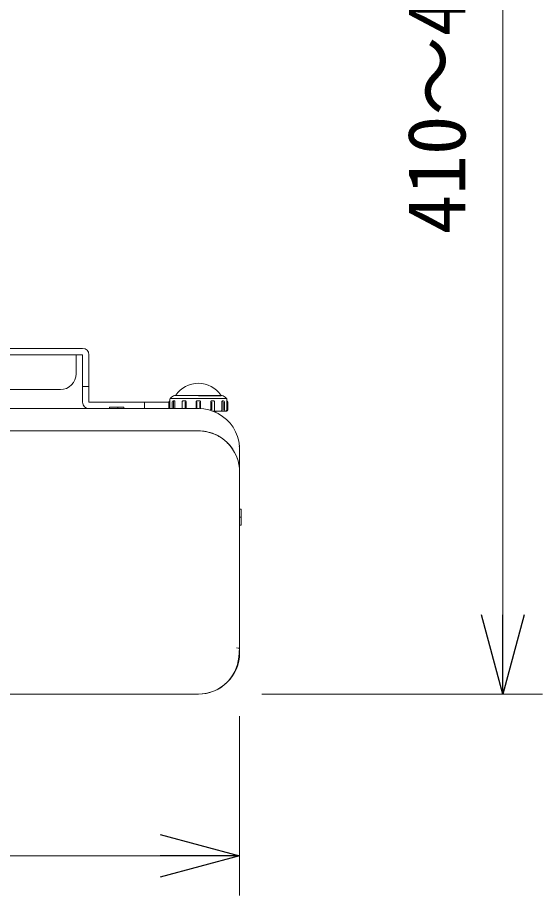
# Model space of a CAD drawing. Units: millimetres, scale not verified. Extents: x -62 to 63, y -57 to 57.
# Drawn here: x -16.5 to 0.04, y -0.07 to 27.62 of the extents above; entities that cross this region are included whole.
import ezdxf
from ezdxf.enums import TextEntityAlignment as Align

# ---------------------------------------------------------------- set-up
doc = ezdxf.new("R2010")
doc.units = ezdxf.units.MM
doc.header["$LTSCALE"] = 0.125
doc.layers.add('0-0_0', color=7, linetype='Continuous')
doc.layers.add('0-5_SUNPO', color=3, linetype='Continuous', lineweight=18)
doc.layers.add('0-6_GAIKEI', color=1, linetype='Continuous', lineweight=18)
doc.styles.add('ＭＳ ゴシック', font='')
doc.styles.get('ＭＳ ゴシック').set_extended_font_data('MS Gothic')

# ---------------------------------------------------------------- blocks, each defined once
blk = doc.blocks.new('_Open30')
at = {"layer": '0-0_0'}
blk.add_line((0, 0), (-1, 0), dxfattribs=at)
blk.add_lwpolyline([(-1, 0.26795), (0, 0), (-1, -0.26795)], dxfattribs=at)
blk = doc.blocks.new('D2')
at = {"layer": '0-5_SUNPO'}
for p, q in [((19.788, 319.0865), (19.788, 313.4371)), ((54.988, 319.0865), (54.988, 313.4371)), ((52.488, 314.6871), (22.288, 314.6871))]:
    blk.add_line(p, q, dxfattribs=at)
at = {"layer": '0-5_SUNPO', "xscale": 2.5, "yscale": 2.5, "rotation": 180}
blk.add_blockref('_Open30', (19.788, 314.6871), dxfattribs=at)
at = {"layer": '0-5_SUNPO', "xscale": 2.5, "yscale": 2.5}
blk.add_blockref('_Open30', (54.988, 314.6871), dxfattribs=at)
at = {"layer": '0-5_SUNPO', "color": 7, "style": 'ＭＳ ゴシック'}
blk.add_text('352', height=1.833, dxfattribs=at).set_placement((35.513, 315.3121), align=Align.BOTTOM_LEFT)
blk = doc.blocks.new('D3')
at = {"layer": '0-5_SUNPO'}
for p, q in [((63.282, 356.2865), (63.282, 322.2865)), ((55.688, 319.7865), (64.532, 319.7865))]:
    blk.add_line(p, q, dxfattribs=at)
at = {"layer": '0-5_SUNPO', "xscale": 2.5, "yscale": 2.5, "rotation": 270}
blk.add_blockref('_Open30', (63.282, 319.7865), dxfattribs=at)
at = {"layer": '0-5_SUNPO', "color": 7, "style": 'ＭＳ ゴシック'}
blk.add_text('410～490', height=1.833, rotation=90, dxfattribs=at).set_placement((62.657, 334.2865), align=Align.BOTTOM_LEFT)

msp = doc.modelspace()

# ---------------------------------------------------------------- linework, layer by layer
at = {"layer": '0-6_GAIKEI'}
for p, q in [((-14.4527, 17.184), (-39.2527, 17.184)), ((-39.2527, 16.984), (-14.4527, 16.984)), ((-14.6527, 16.384), (-14.6527, 16.984)), ((-14.4527, 15.484), (-14.4527, 16.984)), ((-14.2527, 15.484), (-14.2527, 16.984)), ((-15.1527, 15.884), (-38.5527, 15.884)), ((-14.2527, 15.984), (-14.4527, 15.984)), ((-11.7327, 15.502), (-11.7327, 15.284)), ((-11.7314, 15.502), (-11.7314, 15.284)), ((-11.7027, 15.5788), (-11.7027, 15.532)), ((-11.7027, 15.532), (-11.7021, 15.532)), ((-11.7021, 15.532), (-11.7014, 15.5294)), ((-11.7014, 15.5294), (-11.7007, 15.5219)), ((-11.7007, 15.5219), (-11.7002, 15.5141)), ((-11.7005, 15.502), (-11.7005, 15.5194)), ((-11.7002, 15.5141), (-11.7, 15.5047)), ((-11.7, 15.5047), (-11.7, 15.502)), ((-11.7, 15.284), (-11.7, 15.502)), ((-9.9096, 15.604), (-11.6959, 15.604)), ((-11.6281, 15.502), (-11.6281, 15.284)), ((-11.5981, 15.532), (-11.5651, 15.532)), ((-11.5905, 15.502), (-11.583, 15.5233)), ((-11.583, 15.5233), (-11.5651, 15.532)), ((-11.582, 15.502), (-11.582, 15.284)), ((-11.5651, 15.532), (-11.557, 15.5294)), ((-11.557, 15.5294), (-11.55, 15.5219)), ((-11.5527, 15.7031), (-10.0527, 15.7031)), ((-11.55, 15.5219), (-11.5466, 15.5141)), ((-11.5487, 15.502), (-11.5487, 15.5194)), ((-11.5466, 15.5141), (-11.5449, 15.5047)), ((-11.5449, 15.5047), (-11.5448, 15.502)), ((-11.5448, 15.284), (-11.5448, 15.502)), ((-11.312, 15.502), (-11.3107, 15.5105)), ((-11.312, 15.284), (-11.312, 15.502)), ((-11.3107, 15.5105), (-11.3072, 15.518)), ((-11.3103, 15.284), (-11.3103, 15.502)), ((-11.3072, 15.518), (-11.3016, 15.5244)), ((-11.3062, 15.5194), (-11.3062, 15.5184)), ((-11.3016, 15.5244), (-11.2934, 15.5295)), ((-11.2934, 15.5295), (-11.2826, 15.532)), ((-11.2826, 15.532), (-11.2811, 15.532)), ((-11.2811, 15.532), (-11.2238, 15.532)), ((-11.2238, 15.532), (-11.2104, 15.5294)), ((-11.2237, 15.502), (-11.2237, 15.284)), ((-11.2104, 15.5294), (-11.1991, 15.5219)), ((-11.1991, 15.5219), (-11.1936, 15.5141)), ((-11.197, 15.502), (-11.197, 15.5194)), ((-11.1936, 15.5141), (-11.1909, 15.5047)), ((-11.1909, 15.5047), (-11.1907, 15.502)), ((-11.1907, 15.284), (-11.1907, 15.502)), ((-10.8727, 15.502), (-10.8723, 15.5063)), ((-10.8727, 15.284), (-10.8727, 15.502)), ((-10.8723, 15.5063), (-10.8719, 15.5084)), ((-10.8719, 15.5084), (-10.8712, 15.5105)), ((-10.8712, 15.5105), (-10.8694, 15.5144)), ((-10.8694, 15.5144), (-10.867, 15.518)), ((-10.867, 15.518), (-10.8639, 15.5214)), ((-10.8657, 15.5194), (-10.8657, 15.502)), ((-10.8639, 15.5214), (-10.8603, 15.5244)), ((-10.8537, 15.5233), (-10.8611, 15.502)), ((-10.8603, 15.5244), (-10.858, 15.5259)), ((-10.858, 15.5259), (-10.8556, 15.5273)), ((-10.8556, 15.5273), (-10.8505, 15.5295)), ((-10.8358, 15.532), (-10.8537, 15.5233)), ((-10.8527, 15.284), (-10.8527, 15.502)), ((-10.8505, 15.5295), (-10.8474, 15.5305)), ((-10.8474, 15.5305), (-10.8442, 15.5312)), ((-10.8442, 15.5312), (-10.8409, 15.5317)), ((-10.8409, 15.5317), (-10.8376, 15.532)), ((-10.8376, 15.532), (-10.8358, 15.532)), ((-10.8358, 15.532), (-10.7696, 15.532)), ((-10.8027, 15.6909), (-10.085, 15.6909)), ((-10.7696, 15.532), (-10.7659, 15.5319)), ((-10.7659, 15.5319), (-10.7621, 15.5314)), ((-10.7621, 15.5314), (-10.7584, 15.5306)), ((-10.7584, 15.5306), (-10.7546, 15.5294)), ((-10.7546, 15.5294), (-10.7513, 15.528)), ((-10.7527, 15.502), (-10.7527, 15.2832)), ((-10.7513, 15.528), (-10.7481, 15.5263)), ((-10.7481, 15.5263), (-10.7449, 15.5243)), ((-10.7449, 15.5243), (-10.742, 15.5219)), ((-10.742, 15.5219), (-10.7387, 15.5183)), ((-10.7397, 15.502), (-10.7397, 15.5194)), ((-10.7387, 15.5183), (-10.7372, 15.5163)), ((-10.7372, 15.5163), (-10.7359, 15.5141)), ((-10.7359, 15.5141), (-10.7348, 15.5119)), ((-10.7348, 15.5119), (-10.7339, 15.5096)), ((-10.7339, 15.5096), (-10.7333, 15.5072)), ((-10.7333, 15.5072), (-10.7329, 15.5047)), ((-10.7329, 15.5047), (-10.7327, 15.502)), ((-10.7327, 15.2801), (-10.7327, 15.502)), ((-10.4147, 15.502), (-10.4133, 15.5105)), ((-10.4147, 15.254), (-10.4147, 15.502)), ((-10.4133, 15.5105), (-10.4095, 15.518)), ((-10.4095, 15.518), (-10.4035, 15.5244)), ((-10.4084, 15.5194), (-10.4084, 15.502)), ((-10.4035, 15.5244), (-10.3947, 15.5295)), ((-10.3947, 15.5295), (-10.3832, 15.532)), ((-10.3832, 15.532), (-10.3817, 15.532)), ((-10.3817, 15.532), (-10.3244, 15.532)), ((-10.3817, 15.234), (-10.3817, 15.502)), ((-10.3244, 15.532), (-10.3117, 15.5294)), ((-10.3117, 15.5294), (-10.3012, 15.5219)), ((-10.3012, 15.5219), (-10.2961, 15.5141)), ((-10.2992, 15.5184), (-10.2992, 15.5194)), ((-10.2961, 15.5141), (-10.2936, 15.5047)), ((-10.2951, 15.502), (-10.2951, 15.234)), ((-10.2936, 15.5047), (-10.2935, 15.502)), ((-10.2935, 15.254), (-10.2935, 15.502)), ((-10.0607, 15.502), (-10.0598, 15.5105)), ((-10.0607, 15.254), (-10.0607, 15.502)), ((-10.0598, 15.5105), (-10.0574, 15.518)), ((-10.0574, 15.518), (-10.0537, 15.5244)), ((-10.0567, 15.5194), (-10.0567, 15.502)), ((-10.0537, 15.5244), (-10.0483, 15.5295)), ((-10.0483, 15.5295), (-10.0413, 15.532)), ((-10.0413, 15.532), (-10.0404, 15.532)), ((-10.0404, 15.532), (-10.0073, 15.532)), ((-10.0235, 15.234), (-10.0235, 15.502)), ((-9.9773, 15.234), (-9.9773, 15.502)), ((-9.9054, 15.5084), (-9.9053, 15.5105)), ((-9.9054, 15.5063), (-9.9054, 15.5084)), ((-9.9054, 15.502), (-9.9054, 15.5063)), ((-9.9054, 15.254), (-9.9054, 15.502)), ((-9.9053, 15.5105), (-9.9052, 15.5144)), ((-9.9052, 15.5144), (-9.905, 15.518)), ((-9.905, 15.518), (-9.9048, 15.5214)), ((-9.9049, 15.5194), (-9.9049, 15.502)), ((-9.9048, 15.5214), (-9.9046, 15.5244)), ((-9.9046, 15.5244), (-9.9044, 15.5259)), ((-9.9044, 15.5259), (-9.9043, 15.5273)), ((-9.9043, 15.5273), (-9.904, 15.5295)), ((-9.904, 15.5295), (-9.9038, 15.5305)), ((-9.9038, 15.5305), (-9.9037, 15.5312)), ((-9.9037, 15.5312), (-9.9035, 15.5317)), ((-9.9035, 15.5317), (-9.9034, 15.532)), ((-9.9034, 15.532), (-9.9033, 15.532)), ((-9.9033, 15.532), (-9.9027, 15.532)), ((-9.9027, 15.5788), (-9.9027, 15.532)), ((-9.8741, 15.234), (-9.8741, 15.502)), ((-9.8727, 15.234), (-9.8727, 15.502)), ((-11.7327, 15.484), (-14.2527, 15.484)), ((-13.6027, 15.334), (-13.1527, 15.334)), ((-13.6027, 15.334), (-13.6027, 15.284)), ((-13.3427, 15.334), (-13.3427, 15.284)), ((-13.1527, 15.334), (-13.1527, 15.284)), ((-12.5025, 15.284), (-12.5025, 15.484)), ((-10.4228, 15.2265), (-10.4221, 15.2281)), ((-10.4221, 15.2281), (-10.4208, 15.231)), ((-10.4208, 15.231), (-10.4193, 15.234)), ((-10.4161, 15.2427), (-10.4193, 15.234)), ((-10.4147, 15.254), (-10.4161, 15.2427)), ((-10.2938, 15.2275), (-10.2946, 15.2243)), ((-10.2933, 15.2308), (-10.2938, 15.2275)), ((-10.2934, 15.2451), (-10.2935, 15.254)), ((-10.2932, 15.234), (-10.2934, 15.2451)), ((-10.2932, 15.234), (-10.2933, 15.2308)), ((-10.0718, 15.2242), (-10.0698, 15.2273)), ((-10.0698, 15.2273), (-10.0678, 15.2306)), ((-10.0678, 15.2306), (-10.0659, 15.234)), ((-10.0623, 15.2427), (-10.0659, 15.234)), ((-10.0607, 15.254), (-10.0623, 15.2427)), ((-9.9157, 15.2242), (-9.9136, 15.2273)), ((-9.9136, 15.2273), (-9.9116, 15.2306)), ((-9.9116, 15.2306), (-9.9098, 15.234)), ((-9.9068, 15.2427), (-9.9098, 15.234)), ((-9.9054, 15.254), (-9.9068, 15.2427)), ((-10.3535, 15.204), (-9.9033, 15.204)), ((-10.3186, 15.2042), (-10.3213, 15.204)), ((-10.316, 15.2046), (-10.3186, 15.2042)), ((-10.311, 15.2062), (-10.316, 15.2046)), ((-10.3085, 15.2074), (-10.311, 15.2062)), ((-10.306, 15.2088), (-10.3085, 15.2074)), ((-10.3038, 15.2105), (-10.306, 15.2088)), ((-10.3017, 15.2124), (-10.3038, 15.2105)), ((-10.2999, 15.2144), (-10.3017, 15.2124)), ((-10.2969, 15.2188), (-10.2999, 15.2144)), ((-10.2957, 15.2213), (-10.2969, 15.2188)), ((-10.2946, 15.2243), (-10.2957, 15.2213)), ((-10.2527, 15.204), (-10.2527, 15.1616)), ((-10.1016, 15.204), (-10.0967, 15.2046)), ((-10.0967, 15.2046), (-10.0942, 15.2053)), ((-10.0942, 15.2053), (-10.0917, 15.2062)), ((-10.0917, 15.2062), (-10.0893, 15.2073)), ((-10.0893, 15.2073), (-10.0868, 15.2088)), ((-10.0868, 15.2088), (-10.0844, 15.2105)), ((-10.0844, 15.2105), (-10.082, 15.2124)), ((-10.082, 15.2124), (-10.0799, 15.2144)), ((-10.0799, 15.2144), (-10.0759, 15.2188)), ((-10.0759, 15.2188), (-10.0739, 15.2213)), ((-10.0739, 15.2213), (-10.0718, 15.2242)), ((-9.9548, 15.204), (-9.9479, 15.2046)), ((-9.9479, 15.2046), (-9.9445, 15.2053)), ((-9.9445, 15.2053), (-9.9411, 15.2062)), ((-9.9411, 15.2062), (-9.9378, 15.2073)), ((-9.9378, 15.2073), (-9.9345, 15.2088)), ((-9.9345, 15.2088), (-9.9312, 15.2105)), ((-9.9312, 15.2105), (-9.9281, 15.2124)), ((-9.9281, 15.2124), (-9.9254, 15.2144)), ((-9.9254, 15.2144), (-9.9204, 15.2188)), ((-9.9204, 15.2188), (-9.9181, 15.2213)), ((-9.9181, 15.2213), (-9.9157, 15.2242)), ((-43.4027, 14.584), (-10.8027, 14.584)), ((-10.7387, 14.5825), (-10.8001, 14.584)), ((-10.6775, 14.578), (-10.7387, 14.5825)), ((-10.6164, 14.5706), (-10.6775, 14.578)), ((-10.5559, 14.5604), (-10.6164, 14.5706)), ((-10.5257, 14.5542), (-10.5559, 14.5604)), ((-10.4957, 14.5473), (-10.5257, 14.5542)), ((-10.4287, 14.5291), (-10.4957, 14.5473)), ((-10.363, 14.5075), (-10.4287, 14.5291)), ((-10.2983, 14.4823), (-10.363, 14.5075)), ((-10.2352, 14.4538), (-10.2983, 14.4823)), ((-10.1941, 14.433), (-10.2352, 14.4538)), ((-10.1538, 14.4108), (-10.1941, 14.433)), ((-10.1143, 14.3871), (-10.1538, 14.4108)), ((-10.0756, 14.362), (-10.1143, 14.3871)), ((-10.0209, 14.323), (-10.0756, 14.362)), ((-9.9683, 14.2814), (-10.0209, 14.323)), ((-9.9178, 14.2369), (-9.9683, 14.2814)), ((-9.8699, 14.19), (-9.9178, 14.2369)), ((-9.8407, 14.1591), (-9.8699, 14.19)), ((-9.8126, 14.1272), (-9.8407, 14.1591)), ((-9.722, 14.0074), (-9.8126, 14.1272)), ((-9.6841, 13.9474), (-9.722, 14.0074)), ((-9.6491, 13.8845), (-9.6841, 13.9474)), ((-9.5903, 13.7543), (-9.6491, 13.8845)), ((-9.5314, 14.096), (-9.5302, 14.0961)), ((-9.5302, 14.0961), (-9.5261, 14.0963)), ((-9.5261, 14.0963), (-9.5237, 14.0964)), ((-9.5237, 14.0964), (-9.5214, 14.0965)), ((-9.5214, 14.0965), (-9.519, 14.0966)), ((-9.519, 14.0966), (-9.5168, 14.0967)), ((-9.5168, 14.0967), (-9.5147, 14.0968)), ((-9.5147, 14.0968), (-9.5128, 14.0969)), ((-9.5128, 14.0969), (-9.511, 14.0969)), ((-9.511, 14.0969), (-9.5093, 14.097)), ((-9.5093, 14.097), (-9.5078, 14.0971)), ((-9.5078, 14.0971), (-9.5065, 14.0971)), ((-9.5065, 14.0971), (-9.5054, 14.0972)), ((-9.5054, 14.0972), (-9.5044, 14.0973)), ((-9.5044, 14.0973), (-9.5037, 14.0973)), ((-9.5037, 14.0973), (-9.5031, 14.0973)), ((-9.5031, 14.0973), (-9.5028, 14.0973)), ((-9.5028, 14.0973), (-9.5027, 14.0973)), ((-9.5502, 13.6335), (-9.5903, 13.7543)), ((-9.5241, 13.5203), (-9.5502, 13.6335)), ((-9.5239, 13.5194), (-9.5241, 13.5203)), ((-9.508, 13.4033), (-9.5239, 13.5194)), ((-9.5093, 13.4109), (-9.5051, 13.4487)), ((-9.5027, 13.2863), (-9.508, 13.4033)), ((-9.5051, 13.4487), (-9.5027, 13.4875)), ((-9.4527, 12.114), (-9.5027, 12.114)), ((-9.4527, 11.864), (-9.5027, 11.864))]:
    msp.add_line(p, q, dxfattribs=at)
at = {"layer": '0-6_GAIKEI', "color": 7}
for p, q in [((-10.7978, 15.284), (-43.4077, 15.284)), ((-10.7905, 15.284), (-10.7978, 15.284)), ((-10.6309, 15.2733), (-10.7905, 15.284)), ((-10.4738, 15.243), (-10.6309, 15.2733)), ((-10.3216, 15.1937), (-10.4738, 15.243)), ((-10.1766, 15.126), (-10.3216, 15.1937)), ((-10.041, 15.041), (-10.1766, 15.126)), ((-9.9168, 14.9401), (-10.041, 15.041)), ((-9.8061, 14.8246), (-9.9168, 14.9401)), ((-9.7103, 14.6964), (-9.8061, 14.8246)), ((-9.631, 14.5574), (-9.7103, 14.6964)), ((-9.5694, 14.4097), (-9.631, 14.5574)), ((-9.5264, 14.2556), (-9.5694, 14.4097)), ((-9.5027, 14.0973), (-9.5264, 14.2556)), ((-9.5027, 7.584), (-9.5027, 14.0973)), ((-9.5527, 7.7362), (-9.6027, 7.7384)), ((-9.5161, 7.7346), (-9.5527, 7.7362)), ((-9.5027, 7.734), (-9.5273, 7.4527)), ((-9.5027, 7.734), (-9.5161, 7.7346)), ((-10.8027, 6.284), (-43.4027, 6.284))]:
    msp.add_line(p, q, dxfattribs=at)
at = {"layer": '0-6_GAIKEI'}
msp.add_lwpolyline([(-9.4527, 12.114), (-9.4527, 11.614), (-9.5027, 11.614)], dxfattribs=at)
for centre, radius, start, end in [((-14.4527, 16.984), 0.2, 0, 90), ((-15.1527, 16.384), 0.5, 270, 0), ((-10.8027, 15.2282), 0.8558, 33.75402, 146.24599), ((-11.7027, 15.502), 0.03, 90, 180), ((-11.6527, 15.5788), 0.05, 125.8883, 180), ((-10.8027, 14.404), 1.5, 120, 125.8883), ((-11.5981, 15.502), 0.03, 90, 180), ((-10.8027, 14.404), 1.5, 54.1117, 60), ((-10.0073, 15.502), 0.03, 0, 90), ((-9.9527, 15.5788), 0.05, 0, 54.1117), ((-9.9027, 15.502), 0.03, 0, 90), ((-14.2527, 15.484), 0.2, 180, 270), ((-10.0073, 15.234), 0.03, 270, 0), ((-9.9027, 15.234), 0.03, 270, 0), ((-10.8027, 13.284), 1.3, 0, 90)]:
    msp.add_arc(centre, radius, start, end, dxfattribs=at)
at = {"layer": '0-6_GAIKEI', "color": 7}
for centre, radius, end in [((-10.8027, 7.584), 1.3, 0), ((-10.8027, 7.5643), 1.2803, 355)]:
    msp.add_arc(centre, radius, 270, end, dxfattribs=at)

# ---------------------------------------------------------------- block references
at = {"layer": '0-5_SUNPO'}
for name in ['D3', 'D2']:
    msp.add_blockref(name, (-64.4907, -313.5024), dxfattribs=at)

doc.saveas('drawing.dxf')
